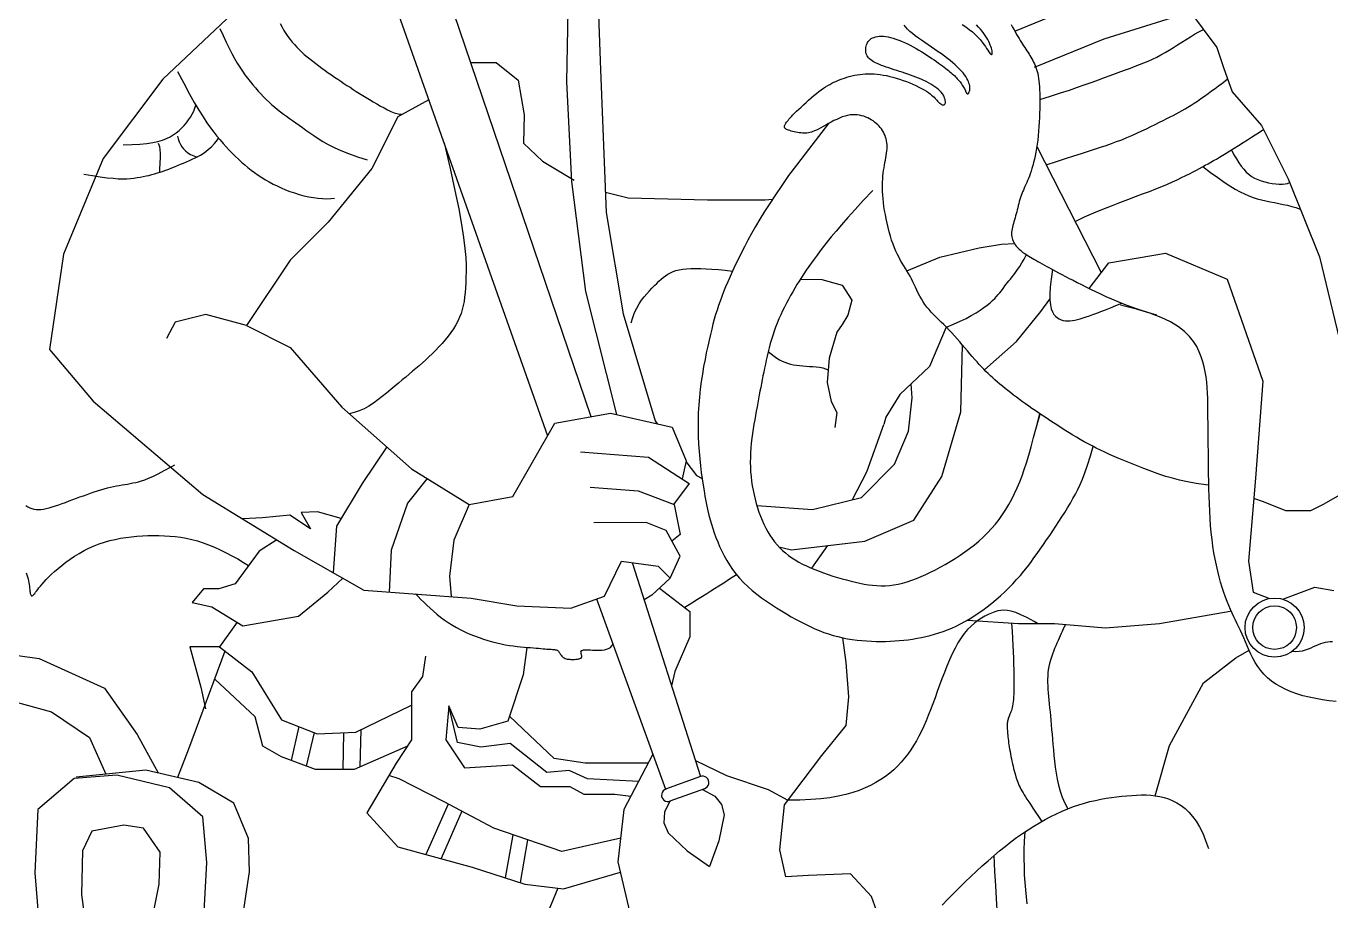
# Model space of a CAD drawing. Header units: feet. Extents: x 0 to 841, y 0 to 594.
# Drawn here: x 651.93 to 656.357, y 131.031 to 133.998 of the extents above; entities that cross this region are included whole.
import ezdxf

# ---------------------------------------------------------------- set-up
doc = ezdxf.new("R2010")
doc.units = ezdxf.units.FT
doc.header["$MEASUREMENT"] = 0
doc.layers.add('LOGO', color=7, linetype='Continuous')

# ---------------------------------------------------------------- blocks, each defined once
blk = doc.blocks.new('YOTA')
h = blk.add_hatch(color=1)
edge = h.paths.add_edge_path()
edge.add_arc((302.886, 246.975), 39.995, 0, 360)
edge = h.paths.add_edge_path(flags=16)
edge.add_arc((302.886, 246.975), 39.7, 0, 360)
at = {"color": 2}
for p, q in [((312.296, 245.146), (312.211, 244.78)), ((312.966, 245.112), (312.955, 244.711)), ((312.459, 245.082), (312.375, 244.72)), ((312.779, 245.08), (312.769, 244.684)), ((316.636, 244.607), (316.259, 244.47)), ((316.678, 244.474), (316.306, 244.339)), ((313.909, 244.309), (313.669, 243.764)), ((314.057, 244.231), (313.832, 243.72)), ((314.606, 243.978), (314.525, 243.513)), ((314.767, 243.923), (314.687, 243.461))]:
    blk.add_line(p, q, dxfattribs=at)
for points in [[(313.288, 254.856), (315.45, 248.495)], [(320.033, 252.66), (320.85, 252.993), (321.79, 253.286), (322.523, 253.438), (323.516, 253.5), (324.191, 253.583), (324.77, 253.916), (325.02, 254.414), (325.092, 254.918)], [(320.247, 252.269), (321, 252.577), (321.901, 252.857), (322.582, 252.999), (323.557, 253.06), (324.333, 253.155), (325.106, 253.599), (325.447, 254.281), (325.545, 254.964)], [(312.739, 254.592), (312.374, 254.14), (312.03, 253.345), (311.578, 252.851), (310.826, 252.142), (310.181, 251.283), (309.751, 250.252), (309.6, 249.22), (310.073, 248.662), (311.256, 247.652), (312.245, 247.05), (312.997, 246.621), (314.158, 246.535), (314.652, 246.449), (315.233, 246.427), (315.598, 246.556), (315.783, 246.934), (316.179, 246.879), (316.308, 246.75), (316.415, 246.986), (316.265, 247.265), (316.05, 247.351), (315.482, 247.348)], [(312.725, 254.675), (314.982, 248.287)], [(322.13, 247.753), (322.099, 247.757), (321.994, 247.773), (321.9, 247.791), (321.815, 247.809), (321.738, 247.829), (321.667, 247.849), (321.602, 247.87), (321.542, 247.891), (321.484, 247.912), (321.428, 247.934), (321.373, 247.956), (321.318, 247.977), (321.264, 247.999), (321.211, 248.021), (321.159, 248.043), (321.108, 248.065), (321.057, 248.087), (321.008, 248.11), (320.96, 248.132), (320.914, 248.155), (320.869, 248.178), (320.825, 248.201), (320.782, 248.224), (320.741, 248.248), (320.7, 248.272), (320.661, 248.296), (320.622, 248.319), (320.583, 248.343), (320.546, 248.368), (320.508, 248.392), (320.471, 248.416), (320.434, 248.44), (320.397, 248.464), (320.361, 248.488), (320.325, 248.512), (320.289, 248.536), (320.254, 248.56), (320.219, 248.584), (320.184, 248.608), (320.15, 248.632), (320.117, 248.656), (320.084, 248.681), (320.052, 248.705), (320.02, 248.728), (319.989, 248.752), (319.958, 248.776), (319.929, 248.8), (319.9, 248.823), (319.872, 248.846), (319.845, 248.869), (319.819, 248.892), (319.794, 248.915), (319.769, 248.937), (319.745, 248.961), (319.721, 248.984), (319.697, 249.008), (319.673, 249.033), (319.649, 249.059), (319.625, 249.086), (319.6, 249.114), (319.574, 249.144), (319.548, 249.174), (319.521, 249.206), (319.494, 249.238), (319.466, 249.271), (319.438, 249.304), (319.409, 249.336), (319.38, 249.369), (319.352, 249.4), (319.323, 249.431), (319.294, 249.461), (319.265, 249.489), (319.237, 249.517), (319.209, 249.544), (319.182, 249.571), (319.155, 249.598), (319.13, 249.625), (319.106, 249.652), (319.083, 249.679), (319.061, 249.708), (319.042, 249.737), (319.024, 249.767), (319.007, 249.798), (318.99, 249.829), (318.975, 249.86), (318.96, 249.892), (318.946, 249.923), (318.931, 249.953), (318.916, 249.984), (318.901, 250.013), (318.885, 250.041), (318.868, 250.069), (318.851, 250.097), (318.834, 250.125), (318.816, 250.153), (318.799, 250.183), (318.782, 250.214), (318.765, 250.246), (318.748, 250.281), (318.732, 250.318), (318.717, 250.358), (318.702, 250.4), (318.688, 250.444), (318.676, 250.49), (318.664, 250.537), (318.653, 250.584), (318.643, 250.631), (318.634, 250.678), (318.626, 250.723), (318.619, 250.767), (318.614, 250.81), (318.61, 250.85), (318.607, 250.889), (318.605, 250.927), (318.603, 250.963), (318.603, 250.997), (318.604, 251.03), (318.606, 251.063), (318.608, 251.094), (318.611, 251.125), (318.615, 251.154), (318.62, 251.183), (318.625, 251.212), (318.63, 251.239), (318.635, 251.266), (318.639, 251.292), (318.643, 251.318), (318.647, 251.342), (318.65, 251.366), (318.652, 251.389), (318.652, 251.412), (318.652, 251.434), (318.65, 251.455), (318.647, 251.475), (318.643, 251.495), (318.637, 251.515), (318.631, 251.533), (318.623, 251.551), (318.614, 251.569), (318.603, 251.586), (318.592, 251.603), (318.579, 251.619), (318.566, 251.634), (318.551, 251.649), (318.535, 251.663), (318.518, 251.677), (318.501, 251.69), (318.482, 251.701), (318.463, 251.712), (318.443, 251.723), (318.422, 251.732), (318.4, 251.74), (318.378, 251.746), (318.355, 251.752), (318.331, 251.755), (318.306, 251.757), (318.28, 251.757), (318.254, 251.754), (318.226, 251.75), (318.198, 251.743), (318.168, 251.733), (318.138, 251.721), (318.108, 251.707), (318.077, 251.693), (318.047, 251.677), (318.018, 251.661), (317.989, 251.645), (317.962, 251.629), (317.936, 251.615), (317.912, 251.602), (317.89, 251.591), (317.87, 251.582), (317.852, 251.574), (317.835, 251.568), (317.818, 251.564), (317.803, 251.56), (317.787, 251.558), (317.772, 251.557), (317.756, 251.557), (317.74, 251.558), (317.722, 251.56), (317.704, 251.562), (317.686, 251.565), (317.668, 251.568), (317.65, 251.572), (317.632, 251.576), (317.616, 251.58), (317.6, 251.585), (317.587, 251.589), (317.575, 251.594), (317.565, 251.599), (317.557, 251.604), (317.551, 251.609), (317.547, 251.614), (317.545, 251.619), (317.544, 251.625), (317.544, 251.631), (317.545, 251.637), (317.547, 251.643), (317.551, 251.65), (317.555, 251.658), (317.56, 251.666), (317.566, 251.675), (317.573, 251.685), (317.582, 251.696), (317.592, 251.708), (317.604, 251.722), (317.618, 251.737), (317.635, 251.754), (317.653, 251.773), (317.674, 251.794), (317.698, 251.817), (317.723, 251.84), (317.749, 251.865), (317.777, 251.89), (317.805, 251.915), (317.833, 251.94), (317.861, 251.964), (317.889, 251.986), (317.915, 252.007), (317.941, 252.026), (317.965, 252.043), (317.988, 252.059), (318.011, 252.073), (318.033, 252.085), (318.055, 252.097), (318.077, 252.107), (318.099, 252.117), (318.121, 252.127), (318.144, 252.136), (318.168, 252.145), (318.193, 252.153), (318.218, 252.161), (318.244, 252.169), (318.271, 252.176), (318.299, 252.183), (318.328, 252.188), (318.357, 252.193), (318.386, 252.196), (318.417, 252.198), (318.448, 252.2), (318.479, 252.199), (318.512, 252.198), (318.544, 252.195), (318.578, 252.191), (318.611, 252.186), (318.646, 252.179), (318.681, 252.171), (318.716, 252.162), (318.752, 252.152), (318.788, 252.141), (318.825, 252.128), (318.861, 252.115), (318.897, 252.101), (318.931, 252.086), (318.965, 252.071), (318.996, 252.056), (319.026, 252.041), (319.053, 252.026), (319.078, 252.011), (319.099, 251.997), (319.118, 251.984), (319.134, 251.97), (319.148, 251.958), (319.16, 251.946), (319.171, 251.934), (319.18, 251.924), (319.189, 251.913), (319.198, 251.904), (319.206, 251.895), (319.215, 251.887), (319.223, 251.88), (319.232, 251.874), (319.24, 251.869), (319.248, 251.865), (319.256, 251.863), (319.263, 251.862), (319.269, 251.863), (319.274, 251.866), (319.278, 251.871), (319.281, 251.878), (319.283, 251.887), (319.283, 251.898), (319.282, 251.91), (319.279, 251.923), (319.275, 251.937), (319.269, 251.952), (319.261, 251.968), (319.25, 251.984), (319.238, 251.999), (319.224, 252.015), (319.208, 252.03), (319.189, 252.045), (319.169, 252.06), (319.148, 252.074), (319.125, 252.088), (319.101, 252.102), (319.075, 252.115), (319.049, 252.128), (319.021, 252.14), (318.993, 252.152), (318.965, 252.163), (318.935, 252.174), (318.906, 252.185), (318.876, 252.195), (318.846, 252.205), (318.816, 252.215), (318.787, 252.224), (318.757, 252.234), (318.728, 252.243), (318.699, 252.252), (318.671, 252.262), (318.644, 252.271), (318.618, 252.28), (318.593, 252.29), (318.569, 252.299), (318.547, 252.309), (318.526, 252.319), (318.507, 252.329), (318.49, 252.339), (318.476, 252.35), (318.463, 252.361), (318.453, 252.372), (318.444, 252.384), (318.437, 252.395), (318.431, 252.407), (318.427, 252.42), (318.424, 252.432), (318.423, 252.445), (318.422, 252.458), (318.423, 252.472), (318.424, 252.485), (318.427, 252.499), (318.431, 252.512), (318.436, 252.525), (318.442, 252.537), (318.45, 252.549), (318.459, 252.56), (318.47, 252.57), (318.482, 252.579), (318.496, 252.587), (318.512, 252.593), (318.529, 252.598), (318.548, 252.602), (318.569, 252.605), (318.591, 252.605), (318.614, 252.605), (318.638, 252.602), (318.664, 252.598), (318.691, 252.592), (318.72, 252.584), (318.749, 252.575), (318.779, 252.564), (318.81, 252.551), (318.841, 252.537), (318.873, 252.523), (318.904, 252.507), (318.936, 252.491), (318.967, 252.473), (318.997, 252.456), (319.027, 252.438), (319.056, 252.42), (319.084, 252.402), (319.111, 252.384), (319.137, 252.366), (319.162, 252.349), (319.186, 252.331), (319.209, 252.315), (319.23, 252.299), (319.25, 252.284), (319.269, 252.27), (319.286, 252.257), (319.302, 252.245), (319.317, 252.233), (319.331, 252.222), (319.344, 252.211), (319.357, 252.2), (319.369, 252.189), (319.38, 252.179), (319.391, 252.168), (319.402, 252.157), (319.412, 252.146), (319.422, 252.135), (319.432, 252.123), (319.441, 252.112), (319.45, 252.1), (319.458, 252.089), (319.466, 252.078), (319.473, 252.067), (319.479, 252.056), (319.485, 252.045), (319.49, 252.035), (319.495, 252.025), (319.499, 252.016), (319.502, 252.007), (319.506, 252), (319.509, 251.994), (319.513, 251.989), (319.516, 251.985), (319.52, 251.983), (319.523, 251.983), (319.527, 251.984), (319.531, 251.987), (319.535, 251.991), (319.538, 251.997), (319.541, 252.004), (319.544, 252.012), (319.546, 252.022), (319.547, 252.032), (319.548, 252.044), (319.547, 252.056), (319.546, 252.07), (319.543, 252.084), (319.538, 252.099), (319.533, 252.115), (319.525, 252.132), (319.516, 252.15), (319.504, 252.169), (319.491, 252.188), (319.475, 252.208), (319.457, 252.229), (319.437, 252.25), (319.414, 252.272), (319.39, 252.295), (319.363, 252.318), (319.335, 252.342), (319.305, 252.365), (319.273, 252.389), (319.24, 252.414), (319.206, 252.438), (319.17, 252.463), (319.134, 252.487), (319.097, 252.512), (319.061, 252.536), (319.025, 252.561), (318.991, 252.585), (318.958, 252.609), (318.928, 252.633), (318.9, 252.657), (318.875, 252.68), (318.854, 252.703), (318.836, 252.726)], [(319.464, 252.733), (319.504, 252.706), (319.541, 252.679), (319.576, 252.651), (319.606, 252.623), (319.634, 252.595), (319.658, 252.568), (319.68, 252.541), (319.698, 252.516), (319.715, 252.493), (319.729, 252.472), (319.741, 252.453), (319.752, 252.437), (319.761, 252.425), (319.768, 252.416), (319.775, 252.41), (319.781, 252.408), (319.785, 252.408), (319.788, 252.411), (319.79, 252.417), (319.79, 252.425), (319.79, 252.435), (319.788, 252.447), (319.785, 252.461), (319.781, 252.476), (319.775, 252.493), (319.768, 252.51), (319.76, 252.529), (319.751, 252.549), (319.74, 252.569), (319.727, 252.591), (319.713, 252.612), (319.698, 252.635), (319.68, 252.658), (319.661, 252.681), (319.641, 252.704), (319.619, 252.727)], [(319.995, 252.73), (320.01, 252.702), (320.025, 252.675), (320.039, 252.65), (320.053, 252.625), (320.066, 252.601), (320.079, 252.579), (320.092, 252.558), (320.105, 252.538), (320.117, 252.518), (320.129, 252.5), (320.141, 252.482), (320.153, 252.464), (320.164, 252.447), (320.176, 252.43), (320.187, 252.413), (320.197, 252.396), (320.208, 252.379), (320.218, 252.362), (320.228, 252.344), (320.237, 252.326), (320.246, 252.307), (320.254, 252.288), (320.262, 252.268), (320.269, 252.246), (320.275, 252.224), (320.281, 252.201), (320.286, 252.176), (320.29, 252.149), (320.294, 252.122), (320.297, 252.092), (320.299, 252.06), (320.301, 252.026), (320.302, 251.99), (320.303, 251.952), (320.303, 251.911), (320.303, 251.868), (320.302, 251.822), (320.301, 251.775), (320.299, 251.727), (320.297, 251.677), (320.294, 251.628), (320.29, 251.579), (320.286, 251.53), (320.281, 251.483), (320.275, 251.438), (320.269, 251.394), (320.262, 251.353), (320.254, 251.313), (320.246, 251.276), (320.237, 251.241), (320.228, 251.208), (320.219, 251.176), (320.21, 251.146), (320.2, 251.119), (320.191, 251.092), (320.181, 251.068), (320.171, 251.045), (320.162, 251.023), (320.153, 251.002), (320.143, 250.982), (320.134, 250.962), (320.126, 250.943), (320.118, 250.924), (320.11, 250.904), (320.102, 250.884), (320.095, 250.863), (320.089, 250.842), (320.082, 250.82), (320.076, 250.797), (320.071, 250.775), (320.065, 250.752), (320.059, 250.73), (320.054, 250.707), (320.048, 250.685), (320.042, 250.663), (320.036, 250.642), (320.03, 250.621), (320.023, 250.6), (320.018, 250.58), (320.012, 250.561), (320.007, 250.542), (320.003, 250.523), (320, 250.505), (319.998, 250.488), (319.998, 250.47), (319.998, 250.454), (320.001, 250.438), (320.004, 250.422), (320.009, 250.407), (320.014, 250.392), (320.021, 250.378), (320.029, 250.364), (320.038, 250.351), (320.048, 250.338), (320.058, 250.326), (320.069, 250.314), (320.081, 250.303), (320.094, 250.292), (320.107, 250.281), (320.121, 250.27), (320.136, 250.26), (320.152, 250.249), (320.168, 250.239), (320.185, 250.228), (320.203, 250.218), (320.221, 250.207), (320.24, 250.195), (320.261, 250.184), (320.282, 250.172), (320.305, 250.159), (320.328, 250.146), (320.354, 250.132), (320.381, 250.117), (320.409, 250.102), (320.44, 250.085), (320.472, 250.068), (320.506, 250.05), (320.542, 250.03), (320.581, 250.01), (320.621, 249.989), (320.663, 249.968), (320.707, 249.945), (320.753, 249.922), (320.801, 249.897), (320.852, 249.872), (320.904, 249.847), (320.959, 249.821), (321.017, 249.794), (321.079, 249.766), (321.146, 249.739), (321.217, 249.71), (321.294, 249.682), (321.377, 249.653), (321.467, 249.624), (321.565, 249.596)], [(315.517, 253.338), (315.556, 252.243), (315.617, 250.7), (315.8, 249.604), (316.145, 248.448), (316.167, 248.419)], [(312.092, 252.742), (312.113, 252.704), (312.134, 252.668), (312.155, 252.634), (312.177, 252.602), (312.2, 252.571), (312.223, 252.542), (312.248, 252.514), (312.273, 252.487), (312.299, 252.46), (312.325, 252.435), (312.354, 252.409), (312.383, 252.384), (312.413, 252.359), (312.445, 252.334), (312.477, 252.309), (312.51, 252.284), (312.544, 252.26), (312.578, 252.235), (312.613, 252.211), (312.647, 252.187), (312.681, 252.164), (312.715, 252.141), (312.749, 252.118), (312.782, 252.096), (312.815, 252.074), (312.849, 252.053), (312.882, 252.031), (312.916, 252.009), (312.951, 251.987), (312.986, 251.965), (313.022, 251.943), (313.06, 251.92), (313.098, 251.897), (313.138, 251.873), (313.177, 251.851), (313.216, 251.83), (313.254, 251.81), (313.29, 251.793), (313.324, 251.779), (313.355, 251.769), (313.382, 251.764), (313.405, 251.763)], [(315.21, 253.272), (315.186, 252.111), (315.243, 251.036), (315.394, 249.848), (315.727, 248.518)], [(321.931, 252.864), (322.216, 252.485), (322.288, 252.268), (322.384, 252.003), (322.698, 251.642), (322.987, 251.064), (323.325, 250.222), (323.566, 249.234), (323.686, 248.681), (323.71, 248.223), (323.614, 247.934), (323.542, 247.645), (323.373, 247.549), (323.228, 247.477), (322.963, 247.477), (322.722, 247.573), (322.617, 247.611)], [(311.442, 252.69), (311.476, 252.612), (311.509, 252.541), (311.541, 252.476), (311.571, 252.417), (311.601, 252.364), (311.629, 252.315), (311.657, 252.27), (311.685, 252.228), (311.712, 252.189), (311.74, 252.151), (311.768, 252.115), (311.796, 252.08), (311.825, 252.046), (311.854, 252.013), (311.884, 251.981), (311.913, 251.95), (311.943, 251.92), (311.974, 251.892), (312.004, 251.864), (312.035, 251.838), (312.065, 251.812), (312.096, 251.788), (312.128, 251.764), (312.16, 251.74), (312.193, 251.717), (312.226, 251.693), (312.261, 251.669), (312.297, 251.644), (312.334, 251.618), (312.372, 251.59), (312.413, 251.562), (312.455, 251.532), (312.502, 251.501), (312.554, 251.469), (312.612, 251.437), (312.677, 251.404), (312.75, 251.37), (312.833, 251.337), (312.927, 251.303), (313.032, 251.27)], [(320.303, 251.922), (320.419, 251.958), (320.526, 251.992), (320.623, 252.024), (320.712, 252.055), (320.794, 252.083), (320.87, 252.11), (320.939, 252.135), (321.004, 252.159), (321.065, 252.182), (321.123, 252.203), (321.178, 252.223), (321.231, 252.242), (321.283, 252.261), (321.333, 252.28), (321.381, 252.299), (321.429, 252.318), (321.476, 252.337), (321.521, 252.358), (321.567, 252.38), (321.612, 252.404), (321.657, 252.429), (321.702, 252.456), (321.748, 252.484), (321.793, 252.512), (321.839, 252.541), (321.885, 252.57), (321.931, 252.599), (321.977, 252.627), (322.024, 252.653), (322.071, 252.678)], [(314.15, 252.321), (314.427, 252.321), (314.666, 252.132), (314.731, 251.755), (314.723, 251.451), (314.928, 251.254), (315.272, 251.049)], [(310.984, 252.224), (311.05, 252.097), (311.11, 251.986), (311.164, 251.89), (311.214, 251.806), (311.259, 251.734), (311.301, 251.671), (311.339, 251.617), (311.376, 251.568), (311.41, 251.525), (311.444, 251.485), (311.477, 251.446), (311.51, 251.409), (311.543, 251.374), (311.576, 251.339), (311.609, 251.306), (311.642, 251.275), (311.676, 251.244), (311.71, 251.214), (311.745, 251.186), (311.781, 251.158), (311.817, 251.131), (311.855, 251.104), (311.893, 251.079), (311.933, 251.055), (311.974, 251.031), (312.017, 251.008), (312.06, 250.987), (312.105, 250.966), (312.152, 250.947), (312.199, 250.929), (312.249, 250.912), (312.299, 250.896), (312.35, 250.882), (312.401, 250.871), (312.452, 250.861), (312.501, 250.854), (312.549, 250.85), (312.595, 250.849), (312.639, 250.851), (312.679, 250.857)], [(320.373, 251.214), (320.483, 251.251), (320.582, 251.284), (320.672, 251.313), (320.754, 251.339), (320.828, 251.362), (320.896, 251.384), (320.96, 251.405), (321.02, 251.425), (321.077, 251.445), (321.133, 251.466), (321.189, 251.487), (321.244, 251.51), (321.299, 251.534), (321.352, 251.558), (321.405, 251.582), (321.456, 251.606), (321.504, 251.63), (321.551, 251.653), (321.596, 251.675), (321.637, 251.695), (321.676, 251.715), (321.712, 251.733), (321.746, 251.75), (321.779, 251.767), (321.811, 251.784), (321.842, 251.802), (321.873, 251.82), (321.905, 251.839), (321.938, 251.859), (321.972, 251.881), (322.008, 251.905), (322.045, 251.931), (322.084, 251.958), (322.123, 251.986), (322.161, 252.014), (322.199, 252.042), (322.236, 252.07), (322.271, 252.096), (322.304, 252.121), (322.333, 252.144)], [(313.699, 251.919), (313.363, 251.734), (313.083, 251.175), (312.61, 250.595), (312.202, 250.187), (311.729, 249.478), (312.202, 249.242), (312.761, 248.597), (313.513, 247.931), (314.136, 247.545), (314.609, 247.631), (315.061, 248.425), (315.663, 248.533), (316.329, 248.382), (316.48, 248.017), (316.437, 247.824)], [(310.395, 251.432), (310.492, 251.434), (310.576, 251.439), (310.651, 251.446), (310.715, 251.456), (310.772, 251.468), (310.821, 251.482), (310.864, 251.499), (310.903, 251.518), (310.937, 251.539), (310.969, 251.562), (311, 251.587), (311.028, 251.613), (311.055, 251.641), (311.08, 251.671), (311.103, 251.701), (311.124, 251.732), (311.143, 251.764), (311.158, 251.796), (311.172, 251.828), (311.182, 251.86)], [(318.021, 251.662), (317.767, 251.336), (317.673, 251.213), (317.589, 251.099), (317.514, 250.992), (317.446, 250.893), (317.384, 250.799), (317.329, 250.712), (317.278, 250.629), (317.232, 250.549), (317.189, 250.473), (317.148, 250.4), (317.111, 250.329), (317.075, 250.26), (317.042, 250.194), (317.011, 250.13), (316.982, 250.068), (316.955, 250.008), (316.93, 249.951), (316.907, 249.896), (316.885, 249.843), (316.866, 249.793), (316.847, 249.743), (316.831, 249.695), (316.815, 249.646), (316.799, 249.598), (316.785, 249.547), (316.771, 249.495), (316.757, 249.441), (316.743, 249.383), (316.729, 249.322), (316.714, 249.256), (316.699, 249.185), (316.685, 249.112), (316.67, 249.035), (316.657, 248.955), (316.644, 248.874), (316.634, 248.79), (316.624, 248.706), (316.617, 248.621), (316.612, 248.535), (316.61, 248.45), (316.61, 248.365), (316.612, 248.281), (316.616, 248.199), (316.622, 248.119), (316.629, 248.04), (316.637, 247.965), (316.645, 247.892), (316.655, 247.822), (316.664, 247.756), (316.674, 247.695), (316.684, 247.636), (316.694, 247.581), (316.704, 247.529), (316.716, 247.478), (316.727, 247.429), (316.74, 247.381), (316.754, 247.334), (316.769, 247.287), (316.785, 247.239), (316.803, 247.19), (316.822, 247.141), (316.843, 247.091), (316.866, 247.041), (316.891, 246.991), (316.919, 246.941), (316.95, 246.892), (316.983, 246.843), (317.019, 246.796), (317.058, 246.749), (317.101, 246.704), (317.146, 246.661), (317.194, 246.618), (317.244, 246.578), (317.296, 246.538), (317.349, 246.501), (317.403, 246.464), (317.457, 246.429), (317.511, 246.396), (317.564, 246.364), (317.617, 246.333), (317.669, 246.304), (317.72, 246.277), (317.77, 246.251), (317.821, 246.226), (317.871, 246.204), (317.92, 246.183), (317.97, 246.164), (318.02, 246.147), (318.071, 246.131), (318.122, 246.118), (318.173, 246.106), (318.224, 246.096), (318.276, 246.088), (318.328, 246.081), (318.38, 246.076), (318.431, 246.072), (318.483, 246.069), (318.534, 246.067), (318.585, 246.067), (318.635, 246.067), (318.685, 246.069), (318.735, 246.071), (318.784, 246.075), (318.833, 246.079), (318.881, 246.085), (318.929, 246.092), (318.977, 246.1), (319.024, 246.109), (319.071, 246.119), (319.118, 246.131), (319.165, 246.143), (319.212, 246.158), (319.258, 246.173), (319.305, 246.191), (319.352, 246.21), (319.399, 246.231), (319.446, 246.255), (319.493, 246.28), (319.541, 246.308), (319.59, 246.338), (319.638, 246.37), (319.687, 246.404), (319.736, 246.441), (319.784, 246.479), (319.832, 246.518), (319.878, 246.559), (319.924, 246.602), (319.968, 246.645), (320.011, 246.689), (320.053, 246.734), (320.093, 246.779), (320.131, 246.826), (320.169, 246.872), (320.205, 246.92), (320.24, 246.968), (320.275, 247.016), (320.309, 247.064), (320.343, 247.113), (320.377, 247.163), (320.411, 247.212), (320.444, 247.262), (320.478, 247.311), (320.51, 247.361), (320.543, 247.411), (320.574, 247.461), (320.604, 247.511), (320.634, 247.56), (320.662, 247.609), (320.689, 247.658), (320.714, 247.707), (320.738, 247.76), (320.764, 247.819), (320.79, 247.888), (320.818, 247.972), (320.85, 248.073), (320.879, 248.172)], [(309.972, 251.116), (310.066, 251.099), (310.149, 251.085), (310.222, 251.076), (310.287, 251.07), (310.343, 251.066), (310.392, 251.065), (310.436, 251.066), (310.476, 251.068), (310.512, 251.072), (310.546, 251.077), (310.579, 251.083), (310.612, 251.089), (310.643, 251.095), (310.674, 251.102), (310.705, 251.11), (310.735, 251.119), (310.766, 251.128), (310.796, 251.137), (310.827, 251.147), (310.857, 251.158), (310.889, 251.17), (310.921, 251.182), (310.952, 251.194), (310.985, 251.207), (311.017, 251.221), (311.049, 251.234), (311.08, 251.248), (311.112, 251.262), (311.142, 251.277), (311.173, 251.291), (311.202, 251.305), (311.232, 251.321), (311.261, 251.338), (311.29, 251.359), (311.32, 251.383), (311.351, 251.411), (311.382, 251.446), (311.416, 251.487), (311.428, 251.504)], [(310.983, 251.526), (310.991, 251.495), (311.002, 251.465), (311.014, 251.437), (311.029, 251.411), (311.047, 251.387), (311.069, 251.365), (311.094, 251.345), (311.123, 251.327), (311.158, 251.311), (311.197, 251.298)], [(320.684, 250.605), (320.788, 250.652), (320.888, 250.696), (320.986, 250.736), (321.079, 250.774), (321.169, 250.809), (321.255, 250.841), (321.338, 250.872), (321.415, 250.901), (321.489, 250.929), (321.558, 250.956), (321.622, 250.982), (321.682, 251.007), (321.737, 251.031), (321.789, 251.055), (321.836, 251.078), (321.881, 251.099), (321.922, 251.12), (321.961, 251.14), (321.997, 251.159), (322.03, 251.177), (322.062, 251.194), (322.092, 251.211), (322.122, 251.227), (322.151, 251.244), (322.181, 251.261), (322.212, 251.278), (322.245, 251.298), (322.28, 251.319), (322.317, 251.342), (322.359, 251.367), (322.404, 251.396), (322.451, 251.426), (322.5, 251.456), (322.547, 251.486), (322.592, 251.515), (322.632, 251.541), (322.666, 251.563), (322.693, 251.58), (322.71, 251.591), (322.716, 251.595)], [(310.776, 251.449), (310.787, 251.412), (310.793, 251.377), (310.797, 251.343), (310.797, 251.31), (310.797, 251.279), (310.794, 251.248), (310.792, 251.218), (310.789, 251.188), (310.787, 251.159), (310.786, 251.13)], [(313.864, 251.452), (313.93, 251.176), (313.982, 250.94), (314.023, 250.739), (314.054, 250.57), (314.076, 250.429), (314.09, 250.312), (314.098, 250.214), (314.102, 250.133), (314.102, 250.063), (314.1, 250), (314.098, 249.942), (314.096, 249.888), (314.092, 249.836), (314.087, 249.787), (314.08, 249.74), (314.072, 249.695), (314.061, 249.652), (314.048, 249.61), (314.032, 249.568), (314.013, 249.527), (313.991, 249.486), (313.966, 249.445), (313.938, 249.404), (313.908, 249.364), (313.876, 249.325), (313.843, 249.286), (313.808, 249.248), (313.773, 249.211), (313.737, 249.175), (313.701, 249.141), (313.666, 249.108), (313.631, 249.076), (313.596, 249.045), (313.56, 249.015), (313.524, 248.985), (313.488, 248.954), (313.45, 248.923), (313.412, 248.891), (313.372, 248.858), (313.331, 248.823), (313.288, 248.787), (313.243, 248.75), (313.197, 248.713), (313.15, 248.676), (313.101, 248.642), (313.051, 248.609), (312.999, 248.581), (312.947, 248.557), (312.893, 248.538), (312.838, 248.526)], [(320.271, 251.414), (320.963, 250.06)], [(322.375, 251.378), (322.402, 251.325), (322.428, 251.279), (322.454, 251.237), (322.48, 251.2), (322.507, 251.167), (322.534, 251.138), (322.563, 251.113), (322.593, 251.091), (322.625, 251.072), (322.66, 251.056), (322.697, 251.042), (322.736, 251.031), (322.775, 251.021), (322.815, 251.014), (322.854, 251.01), (322.891, 251.007), (322.925, 251.008), (322.956, 251.01), (322.982, 251.015), (323.004, 251.023)], [(322.065, 251.196), (322.15, 251.132), (322.227, 251.077), (322.296, 251.029), (322.358, 250.988), (322.415, 250.954), (322.468, 250.925), (322.517, 250.901), (322.563, 250.88), (322.609, 250.864), (322.654, 250.849), (322.699, 250.837), (322.745, 250.826), (322.792, 250.816), (322.839, 250.807), (322.886, 250.798), (322.933, 250.788), (322.98, 250.778), (323.026, 250.766), (323.072, 250.753), (323.118, 250.738)], [(315.608, 250.922), (315.856, 250.86), (316.71, 250.836), (317.334, 250.836), (317.415, 250.846)], [(318.497, 250.939), (318.395, 250.83), (318.306, 250.732), (318.228, 250.645), (318.16, 250.568), (318.101, 250.499), (318.049, 250.438), (318.004, 250.382), (317.965, 250.332), (317.929, 250.285), (317.896, 250.241), (317.865, 250.198), (317.835, 250.157), (317.807, 250.116), (317.779, 250.077), (317.753, 250.037), (317.728, 249.999), (317.703, 249.96), (317.679, 249.922), (317.656, 249.883), (317.633, 249.843), (317.61, 249.803), (317.588, 249.762), (317.566, 249.721), (317.544, 249.679), (317.523, 249.637), (317.503, 249.594), (317.484, 249.55), (317.465, 249.506), (317.448, 249.462), (317.432, 249.418), (317.417, 249.373), (317.403, 249.328), (317.39, 249.284), (317.378, 249.239), (317.367, 249.194), (317.356, 249.15), (317.346, 249.106), (317.337, 249.062), (317.328, 249.019), (317.319, 248.976), (317.311, 248.935), (317.303, 248.893), (317.295, 248.852), (317.287, 248.811), (317.279, 248.77), (317.271, 248.729), (317.263, 248.687), (317.255, 248.644), (317.247, 248.6), (317.239, 248.555), (317.23, 248.509), (317.222, 248.461), (317.213, 248.412), (317.205, 248.362), (317.198, 248.312), (317.191, 248.261), (317.185, 248.209), (317.18, 248.157), (317.177, 248.105), (317.175, 248.053), (317.174, 248.002), (317.176, 247.95), (317.178, 247.899), (317.183, 247.849), (317.189, 247.799), (317.196, 247.749), (317.205, 247.7), (317.215, 247.651), (317.226, 247.603), (317.239, 247.556), (317.253, 247.509), (317.268, 247.464), (317.284, 247.419), (317.302, 247.375), (317.321, 247.333), (317.341, 247.291), (317.363, 247.252), (317.386, 247.214), (317.41, 247.177), (317.436, 247.142), (317.463, 247.11), (317.492, 247.079), (317.522, 247.049), (317.554, 247.022), (317.588, 246.995), (317.623, 246.971), (317.66, 246.947), (317.698, 246.924), (317.739, 246.902), (317.781, 246.882), (317.826, 246.862), (317.872, 246.842), (317.919, 246.824), (317.967, 246.806), (318.016, 246.789), (318.066, 246.773), (318.116, 246.757), (318.166, 246.743), (318.215, 246.73), (318.264, 246.717), (318.311, 246.706), (318.358, 246.695), (318.405, 246.686), (318.451, 246.679), (318.496, 246.673), (318.542, 246.669), (318.587, 246.667), (318.633, 246.668), (318.679, 246.671), (318.726, 246.677), (318.773, 246.686), (318.821, 246.697), (318.87, 246.711), (318.919, 246.727), (318.969, 246.746), (319.02, 246.767), (319.071, 246.79), (319.123, 246.815), (319.175, 246.841), (319.228, 246.87), (319.281, 246.899), (319.335, 246.93), (319.388, 246.963), (319.441, 246.997), (319.494, 247.033), (319.545, 247.071), (319.596, 247.11), (319.645, 247.151), (319.693, 247.194), (319.738, 247.239), (319.782, 247.285), (319.823, 247.334), (319.863, 247.385), (319.9, 247.437), (319.935, 247.491), (319.969, 247.547), (320.001, 247.605), (320.031, 247.664), (320.059, 247.726), (320.086, 247.789), (320.111, 247.854), (320.135, 247.922), (320.159, 247.996), (320.184, 248.077), (320.21, 248.167), (320.237, 248.269), (320.267, 248.383), (320.3, 248.511), (320.303, 248.526)], [(318.868, 250.069), (319.222, 250.218), (319.647, 250.319), (319.891, 250.36), (319.891, 250.36), (320.029, 250.364)], [(319.294, 249.46), (319.372, 249.493), (319.442, 249.525), (319.506, 249.557), (319.563, 249.587), (319.614, 249.617), (319.659, 249.646), (319.699, 249.674), (319.735, 249.7), (319.766, 249.725), (319.793, 249.749), (319.816, 249.772), (319.837, 249.793), (319.855, 249.814), (319.871, 249.833), (319.886, 249.852), (319.9, 249.87), (319.913, 249.889), (319.926, 249.907), (319.939, 249.925), (319.953, 249.943), (319.968, 249.962), (319.985, 249.982), (320.003, 250.004), (320.022, 250.028), (320.042, 250.054), (320.063, 250.084), (320.086, 250.117), (320.109, 250.155), (320.133, 250.197), (320.158, 250.245)], [(320.836, 249.88), (321.048, 250.158), (321.662, 250.261), (322.329, 249.979), (322.713, 248.878), (322.636, 247.829), (322.559, 246.933), (322.61, 246.6), (322.785, 246.53)], [(315.885, 249.507), (315.903, 249.566), (315.924, 249.619), (315.948, 249.668), (315.973, 249.713), (316, 249.753), (316.027, 249.79), (316.055, 249.823), (316.084, 249.854), (316.111, 249.883), (316.138, 249.91), (316.163, 249.935), (316.187, 249.958), (316.211, 249.98), (316.234, 250), (316.258, 250.018), (316.284, 250.035), (316.311, 250.049), (316.34, 250.062), (316.371, 250.073), (316.406, 250.082), (316.444, 250.088), (316.486, 250.093), (316.533, 250.095), (316.583, 250.096), (316.638, 250.095), (316.697, 250.092), (316.76, 250.088), (316.829, 250.083), (316.903, 250.076), (316.982, 250.068)], [(320.442, 250.084), (320.426, 249.98), (320.416, 249.892), (320.412, 249.817), (320.413, 249.754), (320.418, 249.702), (320.428, 249.66), (320.441, 249.627), (320.456, 249.6), (320.474, 249.58), (320.493, 249.564), (320.513, 249.551), (320.535, 249.542), (320.557, 249.535), (320.58, 249.531), (320.604, 249.53), (320.629, 249.53), (320.656, 249.533), (320.683, 249.538), (320.712, 249.544), (320.741, 249.552), (320.773, 249.561), (320.805, 249.572), (320.84, 249.584), (320.878, 249.598), (320.919, 249.614), (320.964, 249.631), (321.013, 249.65), (321.067, 249.672), (321.126, 249.695), (321.191, 249.721)], [(317.716, 249.981), (317.946, 249.975), (318.169, 249.915), (318.27, 249.753), (318.229, 249.591), (318.169, 249.49), (318.108, 249.409), (318.027, 249.125), (318.006, 248.862), (318.047, 248.66), (318.108, 248.539), (318.087, 248.377)], [(319.705, 249.001), (320.053, 249.308), (320.316, 249.631), (320.413, 249.763)], [(323.507, 245.416), (323.431, 245.424), (323.358, 245.435), (323.286, 245.448), (323.216, 245.463), (323.148, 245.48), (323.083, 245.5), (323.021, 245.522), (322.962, 245.547), (322.907, 245.575), (322.855, 245.605), (322.807, 245.638), (322.764, 245.674), (322.725, 245.712), (322.691, 245.753), (322.66, 245.796), (322.632, 245.84), (322.607, 245.884), (322.585, 245.93), (322.564, 245.975), (322.544, 246.019), (322.526, 246.063), (322.508, 246.105), (322.49, 246.145), (322.472, 246.183), (322.454, 246.221), (322.436, 246.258), (322.418, 246.295), (322.4, 246.332), (322.382, 246.371), (322.364, 246.411), (322.346, 246.453), (322.329, 246.497), (322.311, 246.545), (322.293, 246.596), (322.275, 246.649), (322.258, 246.705), (322.242, 246.764), (322.226, 246.825), (322.212, 246.889), (322.198, 246.956), (322.186, 247.024), (322.175, 247.095), (322.165, 247.167), (322.157, 247.242), (322.15, 247.318), (322.145, 247.395), (322.14, 247.474), (322.136, 247.553), (322.133, 247.634), (322.131, 247.714), (322.129, 247.795), (322.128, 247.876), (322.127, 247.956), (322.126, 248.036), (322.125, 248.115), (322.124, 248.193), (322.124, 248.27), (322.123, 248.346), (322.122, 248.419), (322.121, 248.491), (322.121, 248.56), (322.119, 248.627), (322.118, 248.691), (322.116, 248.752), (322.113, 248.811), (322.108, 248.869), (322.101, 248.925), (322.092, 248.98), (322.081, 249.034), (322.066, 249.088), (322.048, 249.142), (322.025, 249.196), (321.999, 249.251), (321.965, 249.306), (321.922, 249.36), (321.868, 249.414), (321.801, 249.467), (321.717, 249.518), (321.615, 249.567), (321.492, 249.614), (321.347, 249.657), (321.176, 249.698)], [(311.729, 249.478), (311.291, 249.598), (310.958, 249.514), (310.865, 249.338)], [(319.292, 249.462), (319.112, 249.037), (318.791, 248.735), (318.64, 248.49), (318.616, 248.409)], [(317.484, 247.087), (317.621, 247.057), (318.413, 247.151), (318.942, 247.377), (319.244, 247.849), (319.451, 248.546), (319.468, 249.269)], [(309.343, 247.536), (309.365, 247.521), (309.386, 247.51), (309.408, 247.501), (309.431, 247.495), (309.454, 247.492), (309.479, 247.491), (309.506, 247.493), (309.534, 247.497), (309.564, 247.502), (309.596, 247.51), (309.629, 247.52), (309.664, 247.53), (309.7, 247.543), (309.737, 247.556), (309.774, 247.569), (309.813, 247.584), (309.851, 247.598), (309.89, 247.613), (309.929, 247.627), (309.968, 247.641), (310.006, 247.655), (310.044, 247.668), (310.082, 247.681), (310.119, 247.693), (310.155, 247.704), (310.191, 247.715), (310.225, 247.724), (310.259, 247.732), (310.291, 247.74), (310.323, 247.746), (310.354, 247.752), (310.384, 247.757), (310.413, 247.762), (310.443, 247.767), (310.473, 247.772), (310.502, 247.778), (310.532, 247.785), (310.563, 247.792), (310.595, 247.801), (310.63, 247.813), (310.669, 247.829), (310.716, 247.849), (310.773, 247.877), (310.84, 247.912), (310.922, 247.957), (310.956, 247.976)], [(317.368, 249.199), (317.4, 249.172), (317.432, 249.149), (317.462, 249.128), (317.491, 249.11), (317.52, 249.095), (317.549, 249.082), (317.578, 249.071), (317.608, 249.062), (317.64, 249.055), (317.672, 249.05), (317.706, 249.046), (317.742, 249.043), (317.779, 249.041), (317.815, 249.038), (317.852, 249.036), (317.888, 249.032), (317.923, 249.028), (317.957, 249.021), (317.988, 249.012), (318.017, 249)], [(317.245, 247.536), (317.847, 247.49), (318.376, 247.622), (318.734, 247.981), (318.885, 248.339), (318.923, 248.697), (318.913, 248.85)], [(309.346, 246.806), (309.355, 246.784), (309.363, 246.763), (309.369, 246.742), (309.374, 246.721), (309.378, 246.7), (309.381, 246.68), (309.383, 246.661), (309.385, 246.643), (309.387, 246.626), (309.388, 246.61), (309.39, 246.597), (309.392, 246.585), (309.394, 246.576), (309.397, 246.568), (309.4, 246.563), (309.403, 246.56), (309.408, 246.558), (309.413, 246.56), (309.418, 246.563), (309.425, 246.568), (309.432, 246.576), (309.44, 246.585), (309.45, 246.597), (309.46, 246.611), (309.472, 246.627), (309.486, 246.644), (309.502, 246.664), (309.52, 246.686), (309.541, 246.71), (309.564, 246.735), (309.591, 246.763), (309.622, 246.792), (309.655, 246.823), (309.693, 246.855), (309.733, 246.888), (309.776, 246.921), (309.822, 246.954), (309.87, 246.986), (309.921, 247.017), (309.973, 247.047), (310.026, 247.074), (310.081, 247.099), (310.137, 247.121), (310.193, 247.14), (310.251, 247.156), (310.309, 247.169), (310.367, 247.181), (310.426, 247.19), (310.485, 247.197), (310.545, 247.202), (310.604, 247.206), (310.663, 247.209), (310.723, 247.21), (310.782, 247.21), (310.841, 247.208), (310.9, 247.205), (310.959, 247.199), (311.018, 247.192), (311.078, 247.181), (311.138, 247.168), (311.198, 247.152), (311.259, 247.133), (311.32, 247.11), (311.382, 247.085), (311.445, 247.056), (311.508, 247.025), (311.571, 246.992), (311.634, 246.957), (311.698, 246.92), (311.752, 246.888)], [(320.267, 248.383), (320.309, 248.523)], [(316.145, 248.448), (316.162, 248.42)], [(318.278, 247.598), (318.433, 247.899), (318.616, 248.409)], [(313.247, 248.167), (312.978, 247.774), (312.7, 247.311), (312.665, 246.81)], [(315.338, 248.114), (316.074, 248.056), (316.513, 247.774), (316.346, 247.546)], [(316.478, 248.009), (316.592, 247.859), (316.654, 247.828)], [(313.683, 247.826), (313.469, 247.561), (313.293, 247.051), (313.271, 246.6)], [(315.443, 247.733), (315.964, 247.695), (316.351, 247.545), (316.415, 247.222), (316.327, 247.149)], [(314.136, 247.545), (313.969, 247.162), (313.923, 246.773), (313.941, 246.551)], [(312.751, 247.396), (312.496, 247.468), (312.32, 247.459), (312.422, 247.283), (312.199, 247.431), (311.903, 247.403), (311.687, 247.39)], [(312.057, 247.165), (311.866, 247.042), (311.606, 246.69), (311.43, 246.635), (311.264, 246.635), (311.143, 246.486), (311.356, 246.44), (311.69, 246.236), (312.292, 246.338), (312.607, 246.598), (312.769, 246.751)], [(317.838, 246.856), (318.013, 247.103)], [(306.287, 246.936), (307.054, 246.91), (307.611, 246.47), (307.963, 246.059), (308.139, 245.737), (308.844, 245.971), (309.489, 245.883), (310.193, 245.561), (310.546, 245.062), (310.774, 244.645)], [(315.899, 246.918), (316.636, 244.607)], [(316.308, 246.75), (316.111, 246.565), (316.027, 246.517)], [(316.465, 246.436), (316.542, 246.484), (316.605, 246.523), (316.658, 246.556), (316.704, 246.585), (316.746, 246.612), (316.789, 246.639), (316.835, 246.668), (316.887, 246.701), (316.949, 246.741), (317.025, 246.789)], [(313.555, 246.579), (313.584, 246.55), (313.614, 246.52), (313.646, 246.489), (313.679, 246.457), (313.713, 246.425), (313.749, 246.393), (313.787, 246.361), (313.826, 246.33), (313.867, 246.3), (313.91, 246.271), (313.954, 246.243), (314, 246.216), (314.047, 246.192), (314.095, 246.168), (314.143, 246.146), (314.192, 246.126), (314.242, 246.107), (314.291, 246.091), (314.339, 246.075), (314.387, 246.062), (314.435, 246.05), (314.481, 246.04), (314.526, 246.031), (314.57, 246.024), (314.612, 246.018), (314.653, 246.013), (314.692, 246.009), (314.729, 246.005), (314.765, 246.002), (314.798, 245.999), (314.83, 245.996), (314.859, 245.994), (314.886, 245.992), (314.911, 245.99), (314.934, 245.988), (314.956, 245.986), (314.975, 245.984), (314.993, 245.983), (315.009, 245.982), (315.023, 245.981), (315.036, 245.98), (315.047, 245.979), (315.057, 245.979), (315.066, 245.977), (315.073, 245.976), (315.08, 245.974), (315.086, 245.972), (315.092, 245.969), (315.096, 245.965), (315.101, 245.96), (315.105, 245.954), (315.11, 245.947), (315.114, 245.94), (315.119, 245.932), (315.124, 245.924), (315.13, 245.916), (315.136, 245.908), (315.144, 245.901), (315.152, 245.894), (315.161, 245.888), (315.172, 245.883), (315.183, 245.879), (315.195, 245.876), (315.208, 245.874), (315.222, 245.873), (315.235, 245.872), (315.249, 245.872), (315.262, 245.872), (315.275, 245.872), (315.287, 245.873), (315.298, 245.874), (315.308, 245.875), (315.318, 245.877), (315.326, 245.879), (315.333, 245.881), (315.34, 245.884), (315.345, 245.887), (315.349, 245.891), (315.351, 245.895), (315.353, 245.9), (315.353, 245.906), (315.353, 245.912), (315.351, 245.919), (315.35, 245.926), (315.348, 245.933), (315.346, 245.94), (315.345, 245.946), (315.344, 245.952), (315.345, 245.958), (315.347, 245.963), (315.35, 245.967), (315.356, 245.97), (315.363, 245.973), (315.372, 245.974), (315.382, 245.976), (315.395, 245.976), (315.41, 245.976), (315.427, 245.976), (315.447, 245.975), (315.468, 245.973), (315.492, 245.972), (315.518, 245.971), (315.545, 245.971), (315.571, 245.972), (315.597, 245.975), (315.621, 245.981), (315.643, 245.989), (315.662, 246.002), (315.677, 246.018), (315.687, 246.04)], [(315.511, 246.525), (316.259, 244.47)], [(316.194, 246.642), (316.522, 246.391), (316.522, 246.115), (316.36, 245.742), (316.323, 245.588)], [(322.931, 246.522), (323.276, 246.651), (323.48, 246.617)], [(306.271, 246.464), (306.794, 246.499), (307.258, 246.24), (307.695, 245.857), (307.891, 245.545), (308.025, 245.171), (308.489, 245.5), (308.935, 245.492), (309.621, 245.304), (310.031, 245.028), (310.207, 244.631)], [(320.277, 246.261), (320.242, 246.281), (320.165, 246.323), (320.099, 246.355), (320.043, 246.378), (319.995, 246.394), (319.953, 246.402), (319.916, 246.405), (319.882, 246.402), (319.849, 246.395), (319.817, 246.385), (319.783, 246.373), (319.747, 246.357), (319.71, 246.339), (319.673, 246.318), (319.635, 246.293), (319.597, 246.265), (319.56, 246.232), (319.523, 246.194), (319.487, 246.152), (319.452, 246.104), (319.419, 246.051), (319.387, 245.994), (319.356, 245.932), (319.327, 245.868), (319.299, 245.8), (319.272, 245.732), (319.246, 245.662), (319.22, 245.592), (319.195, 245.524), (319.171, 245.456), (319.147, 245.391), (319.122, 245.328), (319.098, 245.267), (319.074, 245.208), (319.049, 245.151), (319.023, 245.096), (318.996, 245.043), (318.969, 244.992), (318.939, 244.942), (318.909, 244.894), (318.876, 244.848), (318.842, 244.804), (318.805, 244.761), (318.766, 244.72), (318.725, 244.68), (318.681, 244.643), (318.634, 244.607), (318.584, 244.573), (318.531, 244.541), (318.475, 244.511), (318.415, 244.483), (318.351, 244.457), (318.282, 244.433), (318.206, 244.412), (318.124, 244.393), (318.034, 244.378), (317.936, 244.366), (317.828, 244.357), (317.71, 244.351), (317.581, 244.35)], [(319.521, 246.296), (320.073, 246.261), (320.462, 246.261), (321.014, 246.212), (321.597, 246.261), (322.36, 246.393)], [(311.628, 246.274), (311.436, 246.007), (311.118, 246.007), (311.235, 245.571), (311.286, 245.337)], [(319.998, 246.266), (319.998, 246.261), (320.003, 246.178), (320.008, 246.099), (320.011, 246.023), (320.015, 245.952), (320.018, 245.884), (320.02, 245.82), (320.022, 245.761), (320.023, 245.706), (320.024, 245.656), (320.024, 245.61), (320.024, 245.568), (320.023, 245.531), (320.022, 245.497), (320.02, 245.466), (320.018, 245.439), (320.015, 245.414), (320.012, 245.392), (320.009, 245.372), (320.005, 245.353), (320, 245.336), (319.996, 245.321), (319.991, 245.306), (319.986, 245.293), (319.981, 245.28), (319.976, 245.269), (319.972, 245.257), (319.967, 245.247), (319.963, 245.236), (319.96, 245.226), (319.957, 245.215), (319.955, 245.205), (319.953, 245.194), (319.952, 245.183), (319.951, 245.172), (319.951, 245.16), (319.951, 245.147), (319.951, 245.134), (319.952, 245.12), (319.953, 245.105), (319.954, 245.089), (319.955, 245.072), (319.957, 245.054), (319.959, 245.035), (319.961, 245.015), (319.964, 244.994), (319.966, 244.972), (319.97, 244.949), (319.973, 244.926), (319.977, 244.901), (319.982, 244.876), (319.986, 244.85), (319.991, 244.824), (319.997, 244.797), (320.002, 244.771), (320.008, 244.744), (320.014, 244.719), (320.02, 244.693), (320.026, 244.669), (320.032, 244.646), (320.039, 244.623), (320.045, 244.602), (320.052, 244.582), (320.058, 244.563), (320.066, 244.544), (320.073, 244.525), (320.081, 244.506), (320.09, 244.488), (320.1, 244.469), (320.11, 244.451), (320.122, 244.431), (320.134, 244.41), (320.149, 244.388), (320.165, 244.363), (320.184, 244.334), (320.205, 244.302), (320.229, 244.265), (320.257, 244.223), (320.288, 244.176), (320.324, 244.121)], [(320.579, 246.251), (320.577, 246.245), (320.573, 246.236), (320.567, 246.224), (320.561, 246.209), (320.553, 246.192), (320.544, 246.172), (320.535, 246.151), (320.524, 246.127), (320.513, 246.102), (320.501, 246.076), (320.489, 246.048), (320.476, 246.019), (320.464, 245.989), (320.452, 245.959), (320.44, 245.927), (320.429, 245.895), (320.418, 245.862), (320.409, 245.829), (320.402, 245.795), (320.395, 245.761), (320.391, 245.727), (320.389, 245.692), (320.387, 245.657), (320.388, 245.621), (320.389, 245.585), (320.391, 245.548), (320.394, 245.511), (320.398, 245.472), (320.402, 245.432), (320.406, 245.391), (320.41, 245.349), (320.414, 245.306), (320.418, 245.261), (320.423, 245.214), (320.427, 245.166), (320.431, 245.116), (320.436, 245.064), (320.441, 245.01), (320.446, 244.954), (320.451, 244.896), (320.456, 244.835), (320.462, 244.773), (320.47, 244.709), (320.479, 244.644), (320.491, 244.578), (320.506, 244.512), (320.524, 244.447), (320.546, 244.382), (320.573, 244.319), (320.606, 244.258)], [(316.121, 244.847), (315.809, 244.252), (315.744, 243.684), (315.874, 243.134), (316.295, 242.761), (316.847, 242.615), (317.414, 242.728), (317.787, 243.02), (318.063, 243.085), (318.355, 243.036), (318.646, 242.858), (318.484, 243.312), (318.257, 243.555), (317.803, 243.539), (317.56, 243.522), (317.495, 243.814), (317.544, 244.3), (317.949, 244.835), (318.209, 245.159), (318.241, 245.467), (318.209, 245.84), (318.175, 246.105)], [(311.496, 245.961), (311.101, 244.901), (310.984, 244.595)], [(311.436, 246.007), (311.788, 245.739), (312.107, 245.22), (312.492, 245.069), (312.911, 245.086), (313.514, 245.378)], [(314.758, 246.002), (314.721, 245.705), (314.553, 245.203), (314.251, 245.119), (314.017, 245.136), (313.916, 245.37), (313.883, 245.002), (314.084, 244.701), (314.603, 244.734), (314.905, 244.5), (315.223, 244.5), (315.374, 244.416), (315.709, 244.416), (315.884, 244.395)], [(321.552, 244.399), (321.706, 244.943), (322.073, 245.618), (322.421, 245.888), (322.565, 245.972)], [(323.031, 245.96), (323.071, 245.958), (323.108, 245.96), (323.142, 245.966), (323.175, 245.975), (323.206, 245.985), (323.235, 245.997), (323.263, 246.01), (323.29, 246.022), (323.316, 246.034), (323.342, 246.044), (323.367, 246.052), (323.392, 246.058), (323.417, 246.062), (323.441, 246.064), (323.466, 246.065)], [(313.665, 245.906), (313.631, 245.688), (313.514, 245.521), (313.514, 245.002), (313.347, 244.751), (313.028, 244.215), (313.363, 243.847), (314.168, 243.629), (314.737, 243.445), (315.156, 243.394), (315.77, 243.573)], [(313.47, 244.936), (312.894, 244.684), (312.475, 244.684), (312.107, 244.818), (311.906, 244.935), (311.822, 245.253), (311.384, 245.661)], [(315.968, 244.554), (315.413, 244.58), (315.218, 244.67), (314.974, 244.65), (314.58, 244.964), (314.261, 244.924), (314.011, 244.974), (313.916, 245.37)], [(316.071, 244.752), (315.743, 244.751), (315.391, 244.751), (315.056, 244.801), (314.721, 245.119), (314.572, 245.259)], [(316.581, 244.778), (316.916, 244.617), (317.368, 244.466), (317.581, 244.35)], [(310.662, 241.213), (311.077, 242.087), (311.256, 242.883), (311.301, 243.679), (311.256, 244.172), (310.898, 244.486), (310.326, 244.62), (309.866, 244.586), (309.473, 244.25), (309.44, 243.566), (309.507, 242.771), (309.731, 242.087), (309.967, 241.19)], [(311.01, 241.146), (311.47, 241.964), (311.627, 242.692), (311.761, 243.578), (311.75, 243.936), (311.593, 244.317), (311.212, 244.542), (310.64, 244.676), (309.888, 244.598)], [(315.774, 243.942), (315.139, 243.796), (314.402, 244.047), (313.866, 244.332), (313.38, 244.583), (313.266, 244.616)], [(319.249, 243.216), (319.311, 243.28), (319.372, 243.343), (319.434, 243.406), (319.496, 243.467), (319.558, 243.527), (319.62, 243.585), (319.682, 243.642), (319.744, 243.697), (319.805, 243.751), (319.867, 243.802), (319.929, 243.852), (319.991, 243.9), (320.053, 243.946), (320.115, 243.99), (320.176, 244.031), (320.238, 244.071), (320.3, 244.108), (320.361, 244.142), (320.423, 244.175), (320.484, 244.205), (320.545, 244.233), (320.606, 244.258), (320.666, 244.281), (320.726, 244.301), (320.786, 244.319), (320.845, 244.335), (320.904, 244.349), (320.963, 244.361), (321.02, 244.372), (321.077, 244.38), (321.134, 244.388), (321.189, 244.394), (321.244, 244.399), (321.297, 244.403), (321.35, 244.406), (321.402, 244.407), (321.453, 244.407), (321.503, 244.404), (321.552, 244.399), (321.601, 244.39), (321.648, 244.379), (321.695, 244.364), (321.741, 244.345), (321.786, 244.322), (321.83, 244.294), (321.873, 244.261), (321.915, 244.222), (321.955, 244.176), (321.993, 244.123), (322.03, 244.063), (322.064, 243.993), (322.096, 243.915), (322.125, 243.828)], [(316.659, 244.468), (316.791, 244.396), (316.864, 244.306), (316.892, 244.192), (316.836, 243.913), (316.735, 243.635)], [(316.306, 244.339), (316.248, 244.223), (316.241, 244.107), (316.285, 243.999), (316.491, 243.803), (316.735, 243.635)], [(320.14, 244.007), (320.134, 243.908), (320.131, 243.813), (320.131, 243.721), (320.133, 243.632), (320.136, 243.546), (320.142, 243.463), (320.148, 243.383), (320.156, 243.306), (320.164, 243.231)], [(319.807, 243.752), (319.815, 243.58), (319.823, 243.427), (319.83, 243.289), (319.838, 243.167)], [(315.094, 243.402), (314.449, 241.837), (314.213, 241.443), (313.792, 240.314), (313.477, 239.185), (313.057, 237.741), (312.61, 237.032), (311.953, 236.664), (311.06, 236.638), (310.377, 236.717), (310.061, 236.954)]]:
    blk.add_lwpolyline(points, dxfattribs=at)
blk.add_lwpolyline([(310.381, 241.869), (310.684, 242.939), (310.785, 243.443), (310.797, 243.791), (310.617, 244.048), (310.404, 244.082), (310.056, 244.015), (309.955, 243.802), (309.944, 243.331), (310.023, 242.76), (310.202, 242.02), (310.269, 241.874), (310.381, 241.869)], close=True, dxfattribs=at)
at = {"color": 1}
for centre, radius in [((302.881, 246.975), 40), ((302.881, 246.975), 40), ((302.886, 246.975), 39.995)]:
    blk.add_circle(centre, radius, dxfattribs=at)
at = {"color": 2}
for centre, radius in [((302.886, 246.975), 39.7), ((302.886, 246.975), 38.793), ((322.841, 246.216), 0.319), ((322.841, 246.216), 0.236)]:
    blk.add_circle(centre, radius, dxfattribs=at)
for centre, start, end in [((316.657, 244.541), 287.6705, 112.3229), ((316.285, 244.405), 107.6705, 292.3229)]:
    blk.add_arc(centre, 0.0694, start, end, dxfattribs=at)

msp = doc.modelspace()

# ---------------------------------------------------------------- linework, layer by layer
at = {"layer": 'LOGO', "color": 1}
msp.add_circle((649.9138, 132.2024), 12.5548, dxfattribs=at)

# ---------------------------------------------------------------- block references
at = {"layer": 'LOGO', "xscale": 0.3139103563735262, "yscale": 0.3139103563735262, "zscale": 0.3139103563735262}
msp.add_blockref('YOTA', (554.8225, 54.668), dxfattribs=at)

doc.saveas('drawing.dxf')
